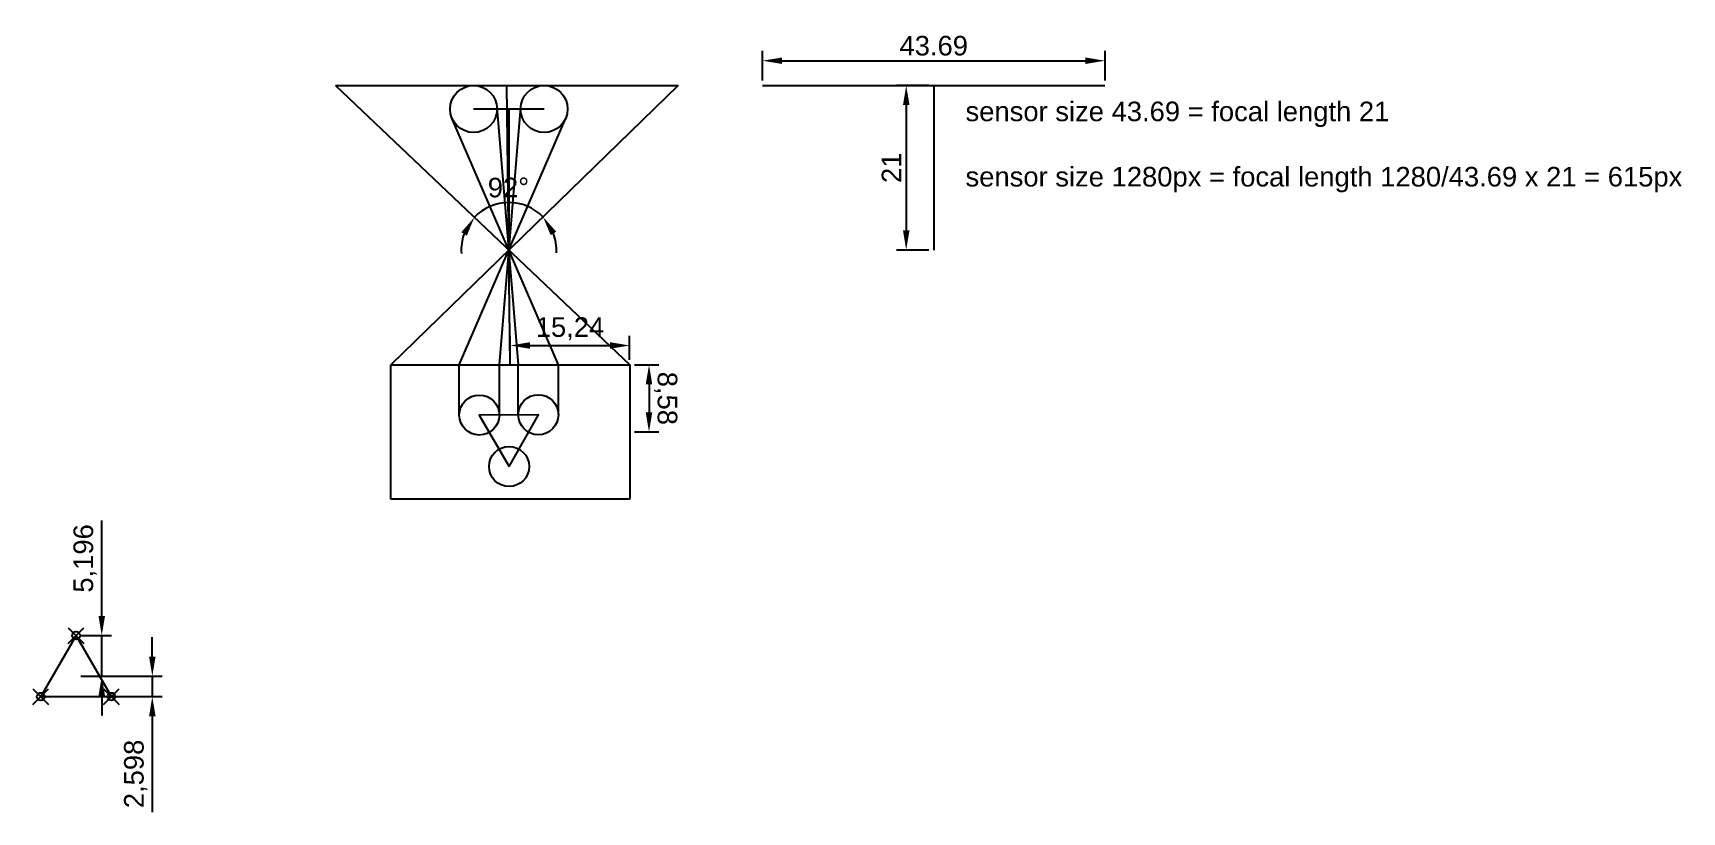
# Model space of a CAD drawing. Header units: millimetres. Extents: x -6 to 205, y -17 to 82.
import ezdxf

# ---------------------------------------------------------------- set-up
doc = ezdxf.new("R2010")
doc.units = ezdxf.units.MM
doc.header["$PDMODE"] = 35
doc.styles.get("Standard").update_dxf_attribs({"font": 'arial.ttf'})
doc.dimstyles.new('ISO-25', dxfattribs={"dimtxt": 2.5, "dimasz": 2.5, "dimexe": 1.25, "dimexo": 0.625, "dimtad": 1, "dimtxsty": 'Standard', "dimcen": 2.5, "dimadec": 0, "dimazin": 0, "dimtfac": 1, "dimtmove": 0, "dimatfit": 3, "dimfxl": 1, "dimarcsym": 0})
picture_1 = doc.add_image_def('image1.png', size_in_pixel=(1279, 720))

# ---------------------------------------------------------------- blocks, each defined once
blk = doc.blocks.new('*D5')
at = {"color": 0, "lineweight": -2}
for start, end in [(44.2168, 136.4662), (160.2357, 184.0051), (356.6779, 20.4473)]:
    blk.add_arc((55.21, 54.4), 6.07, start, end, dxfattribs=at)
at = {"color": 0}
for points in [[(49.85, 56.24), (49.14, 56.68), (50.81, 58.58)], [(61.25, 56.75), (60.54, 56.3), (59.56, 58.64)]]:
    blk.add_solid(points, dxfattribs=at)
at = {"layer": 'Defpoints', "color": 0}
for p in [(33.1, 75.4), (76.79, 75.4), (56.78, 60.27), (40.15, 39.76), (70.62, 39.76)]:
    blk.add_point(p, dxfattribs=at)
at = {"color": 0, "insert": (55.16, 62.37), "char_height": 2.5, "attachment_point": 5, "rotation": 0.3415}
blk.add_mtext('92%%d', dxfattribs=at)
blk = doc.blocks.new('*D6')
at = {"color": 0, "lineweight": -2}
for p, q in [((55.39, 40.38), (55.39, 43.47)), ((57.89, 42.22), (68.12, 42.22)), ((70.62, 40.38), (70.62, 43.47))]:
    blk.add_line(p, q, dxfattribs=at)
at = {"color": 0}
for points in [[(57.89, 42.63), (57.89, 41.8), (55.39, 42.22)], [(68.12, 41.8), (68.12, 42.63), (70.62, 42.22)]]:
    blk.add_solid(points, dxfattribs=at)
at = {"layer": 'Defpoints', "color": 0}
for p in [(70.62, 42.22), (55.39, 39.76), (70.62, 39.76)]:
    blk.add_point(p, dxfattribs=at)
at = {"color": 0, "insert": (63.01, 44.34), "char_height": 2.5, "attachment_point": 5}
blk.add_mtext('15,24', dxfattribs=at)
blk = doc.blocks.new('*D7')
at = {"color": 0, "lineweight": -2}
for p, q in [((71.25, 39.76), (74.34, 39.76)), ((73.09, 37.26), (73.09, 33.68)), ((71.25, 31.18), (74.34, 31.18))]:
    blk.add_line(p, q, dxfattribs=at)
at = {"color": 0}
for points in [[(73.5, 37.26), (72.67, 37.26), (73.09, 39.76)], [(72.67, 33.68), (73.5, 33.68), (73.09, 31.18)]]:
    blk.add_solid(points, dxfattribs=at)
at = {"layer": 'Defpoints', "color": 0}
for p in [(70.62, 39.76), (70.62, 31.18), (73.09, 31.18)]:
    blk.add_point(p, dxfattribs=at)
at = {"color": 0, "insert": (75.21, 35.47), "char_height": 2.5, "attachment_point": 5, "rotation": 270}
blk.add_mtext('8,58', dxfattribs=at)
blk = doc.blocks.new('*D8')
at = {"color": 0, "lineweight": -2}
for p, q in [((87.57, 76.03), (87.57, 79.82)), ((90.07, 78.57), (128.76, 78.57)), ((131.26, 76.03), (131.26, 79.82))]:
    blk.add_line(p, q, dxfattribs=at)
at = {"color": 0}
for points in [[(90.07, 78.98), (90.07, 78.15), (87.57, 78.57)], [(128.76, 78.15), (128.76, 78.98), (131.26, 78.57)]]:
    blk.add_solid(points, dxfattribs=at)
at = {"layer": 'Defpoints', "color": 0}
for p in [(131.26, 78.57), (87.57, 75.4), (131.26, 75.4)]:
    blk.add_point(p, dxfattribs=at)
at = {"color": 0, "insert": (109.41, 80.47), "char_height": 2.5, "attachment_point": 5}
blk.add_mtext('43.69', dxfattribs=at)
blk = doc.blocks.new('*D9')
at = {"color": 0, "lineweight": -2}
for p, q in [((108.79, 75.4), (104.65, 75.4)), ((105.9, 72.9), (105.9, 56.9)), ((108.79, 54.4), (104.65, 54.4))]:
    blk.add_line(p, q, dxfattribs=at)
at = {"color": 0}
for points in [[(106.32, 72.9), (105.49, 72.9), (105.9, 75.4)], [(105.49, 56.9), (106.32, 56.9), (105.9, 54.4)]]:
    blk.add_solid(points, dxfattribs=at)
at = {"layer": 'Defpoints', "color": 0}
for p in [(109.41, 75.4), (105.9, 54.4), (109.41, 54.4)]:
    blk.add_point(p, dxfattribs=at)
at = {"color": 0, "insert": (104.02, 64.9), "char_height": 2.5, "attachment_point": 5, "rotation": 90}
blk.add_mtext('21', dxfattribs=at)
blk = doc.blocks.new('*D10')
at = {"color": 0, "lineweight": -2}
for p, q in [((3.27, 7.7), (3.27, 19.88)), ((0.62, 5.2), (4.52, 5.2)), ((3.27, 0), (3.27, 5.2)), ((0.62, 0), (4.52, 0)), ((3.27, -2.5), (3.27, -5))]:
    blk.add_line(p, q, dxfattribs=at)
at = {"color": 0}
for points in [[(2.86, 7.7), (3.69, 7.7), (3.27, 5.2)], [(3.69, -2.5), (2.86, -2.5), (3.27, 0)]]:
    blk.add_solid(points, dxfattribs=at)
at = {"layer": 'Defpoints', "color": 0}
for p in [(0, 5.2), (3.27, 5.2), (0, 0)]:
    blk.add_point(p, dxfattribs=at)
at = {"color": 0, "insert": (1.15, 15.04), "char_height": 2.5, "attachment_point": 5, "rotation": 90}
blk.add_mtext('5,196', dxfattribs=at)
blk = doc.blocks.new('*D11')
at = {"color": 0, "lineweight": -2}
for p, q in [((9.72, 2.5), (9.72, 5)), ((0.62, 0), (10.97, 0)), ((9.72, 0), (9.72, -2.6)), ((0.62, -2.6), (10.97, -2.6)), ((9.72, -5.1), (9.72, -17.33))]:
    blk.add_line(p, q, dxfattribs=at)
at = {"color": 0}
for points in [[(9.31, 2.5), (10.14, 2.5), (9.72, 0)], [(10.14, -5.1), (9.31, -5.1), (9.72, -2.6)]]:
    blk.add_solid(points, dxfattribs=at)
at = {"layer": 'Defpoints', "color": 0}
for p in [(0, 0), (0, -2.6), (9.72, -2.6)]:
    blk.add_point(p, dxfattribs=at)
at = {"color": 0, "insert": (7.6, -12.47), "char_height": 2.5, "attachment_point": 5, "rotation": 90}
blk.add_mtext('2,598', dxfattribs=at)

msp = doc.modelspace()

# ---------------------------------------------------------------- linework, layer by layer
for points in [[(33.1035, 75.404), (76.7889, 75.404)], [(33.1035, 75.404), (70.6244, 39.7559)], [(76.7889, 75.404), (40.1526, 39.7559)], [(55.3885, 39.7559), (54.9462, 75.404)], [(87.572, 75.404), (131.2574, 75.404)], [(109.4147, 75.404), (109.4147, 54.404)], [(59.7067, 72.404), (50.7067, 72.404)], [(56.4191, 39.7559), (53.6965, 72.6514)], [(53.9944, 39.7559), (56.717, 72.6514)], [(55.2067, 72.404), (55.2067, 54.404)], [(61.5277, 39.7559), (47.9522, 71.2154)], [(48.8858, 39.7559), (62.4612, 71.2154)], [(48.8858, 33.3422), (48.8858, 39.7559)], [(53.9978, 33.3422), (53.9978, 39.7559)], [(56.4157, 33.3768), (56.4157, 39.7559)], [(61.5277, 33.3768), (61.5277, 39.7559)], [(55.2378, 26.7691), (58.9717, 33.3768), (51.4418, 33.3422), (55.2378, 26.7691)], [(4.5, -2.5981), (0, 5.1962), (-4.5, -2.5981)], [(-4.5, -2.5981), (4.5, -2.5981)]]:
    msp.add_lwpolyline(points)
for centre, radius in [((50.7067, 72.404), 3), ((59.7067, 72.404), 3), ((51.4418, 33.3422), 2.556), ((58.9717, 33.3768), 2.556), ((55.2378, 26.7691), 2.556)]:
    msp.add_circle(centre, radius)
for p in [(0, 5.1962), (-4.5, -2.5981), (4.5, -2.5981)]:
    msp.add_point(p)

# ---------------------------------------------------------------- texts
at = {"insert": (113.4663, 73.3479), "char_height": 2.5, "width": 96.280176, "attachment_point": 1}
msp.add_mtext('sensor size 43.69 = focal length 21\\P\\Psensor size 1280px = focal length 1280/43.69 x 21 = 615px\\P', dxfattribs=at)

# ---------------------------------------------------------------- dimensions: what is measured, and where the dimension line sits
dim = msp.add_linear_dim(base=(131.2574, 78.5666), p1=(87.572, 75.404), p2=(131.2574, 75.404), dimstyle='ISO-25', override={"dimdec": 2, "dimdsep": 46})
dim.commit()
dim.dimension.update_dxf_attribs({"geometry": '*D8', "text_midpoint": (109.4147, 80.4689)})
dim = msp.add_angular_dim_2l(base=(56.7811, 60.2659), line1=((33.1035, 75.404), (70.6244, 39.7559)), line2=((76.7889, 75.404), (40.1526, 39.7559)), dimstyle='ISO-25')
dim.commit()
dim.dimension.update_dxf_attribs({"geometry": '*D5', "text_midpoint": (55.1592, 62.3749)})
for base, p1, p2, angle, override, picture, middle in [((105.9027, 54.404), (109.4147, 75.404), (109.4147, 54.404), 90, {"dimdec": 2, "dimdsep": 46}, '*D9', (104.0226, 64.904)), ((73.0854, 31.179), (70.6244, 39.7559), (70.6244, 31.179), 270, {"dimtad": 4, "dimtih": 0, "dimtix": 0}, '*D7', (75.2127, 35.4674)), ((3.275, 5.1962), (0, 0), (0, 5.1962), 90, {"dimdec": 3}, '*D10', (1.1476, 15.0384)), ((9.725, -2.5981), (0, 0), (0, -2.5981), 90, {"dimdec": 3}, '*D11', (7.5976, -12.4651))]:
    dim = msp.add_linear_dim(base=base, p1=p1, p2=p2, angle=angle, dimstyle='ISO-25', override=override)
    dim.commit()
    dim.dimension.update_dxf_attribs({"geometry": picture, "text_midpoint": middle})
dim = msp.add_linear_dim(base=(70.6244, 42.2169), p1=(55.3885, 39.7559), p2=(70.6244, 39.7559), dimstyle='ISO-25')
dim.commit()
dim.dimension.update_dxf_attribs({"geometry": '*D6', "text_midpoint": (63.0064, 44.3442)})

# ---------------------------------------------------------------- pictures from other files: only their frames are drawn
image = msp.add_image(picture_1, insert=(70.6244, 39.7559), size_in_units=(30.4718, 17.1538), rotation=180)
image.dxf.flags = 7

doc.saveas('drawing.dxf')
